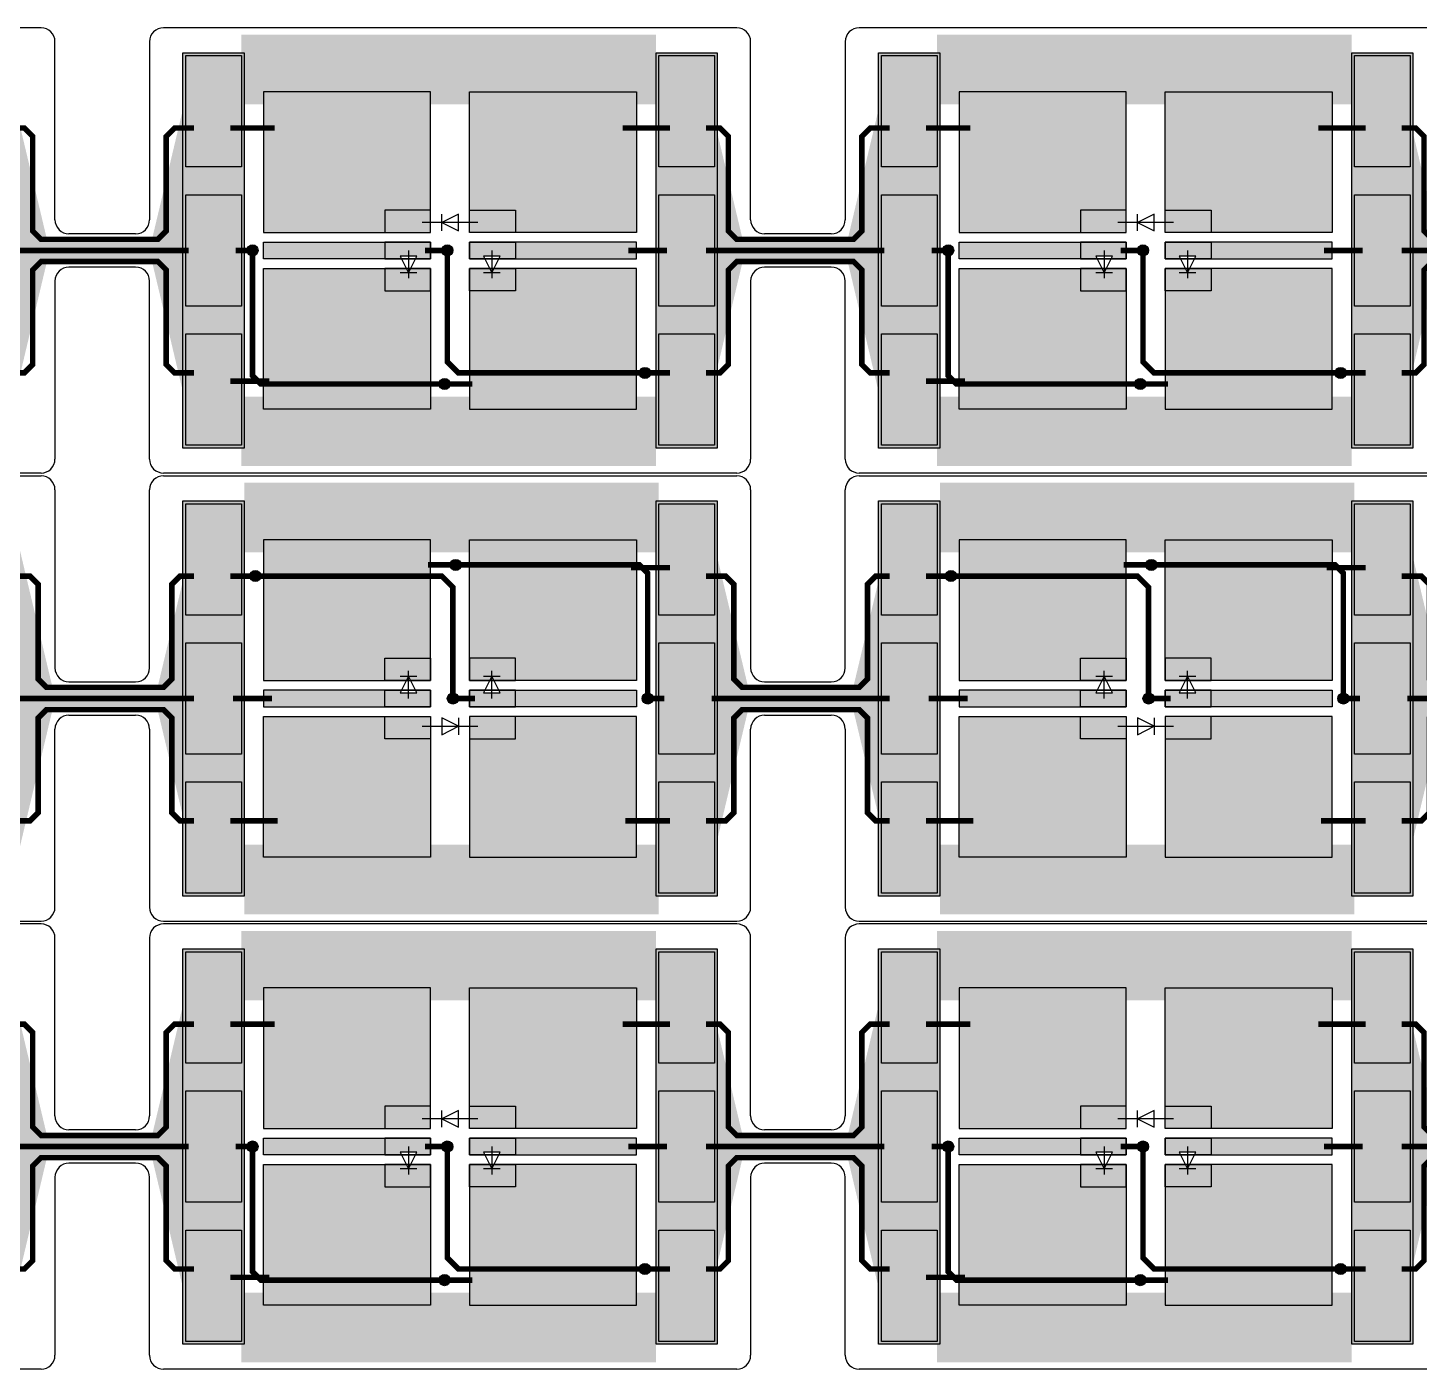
# Model space of a CAD drawing. Extents: x 1822 to 2392, y 725 to 1125.
# Drawn here: x 2237.5 to 2287.5, y 837.2 to 885.4 of the extents above; entities that cross this region are included whole.
import ezdxf

# ---------------------------------------------------------------- set-up
doc = ezdxf.new("R2010")
doc.units = 0
doc.header["$LTSCALE"] = 0.2
for name, color, linetype in [('BS', 1, 'CONTINUOUS'), ('Durchsteiger', 3, 'CONTINUOUS'), ('LED', 7, 'CONTINUOUS'), ('LS', 5, 'CONTINUOUS'), ('Rand', 6, 'CONTINUOUS')]:
    doc.layers.add(name, color=color, linetype=linetype)

msp = doc.modelspace()

# ---------------------------------------------------------------- hatches: boundary and pattern name
at = {"layer": 'BS'}
h = msp.add_hatch(color=256, dxfattribs=at)
h.paths.add_polyline_path([(2243.2, 870.4), (2245.2, 870.4), (2245.2, 874.4), (2243.2, 874.4)])
h.paths.add_polyline_path([(2243.2, 875.4), (2245.2, 875.4), (2245.2, 879.4), (2243.2, 879.4)])
h.paths.add_polyline_path([(2243.2, 880.4), (2245.2, 880.4), (2245.2, 884.4), (2243.2, 884.4)])
h = msp.add_hatch(color=256, dxfattribs=at)
h.paths.add_polyline_path([(2260.2, 870.4), (2262.2, 870.4), (2262.2, 874.4), (2260.2, 874.4)])
h.paths.add_polyline_path([(2260.2, 875.4), (2262.2, 875.4), (2262.2, 879.4), (2260.2, 879.4)])
h.paths.add_polyline_path([(2260.2, 880.4), (2262.2, 880.4), (2262.2, 884.4), (2260.2, 884.4)])
h = msp.add_hatch(color=256, dxfattribs=at)
h.paths.add_polyline_path([(2268.2, 870.4), (2270.2, 870.4), (2270.2, 874.4), (2268.2, 874.4)])
h.paths.add_polyline_path([(2268.2, 875.4), (2270.2, 875.4), (2270.2, 879.4), (2268.2, 879.4)])
h.paths.add_polyline_path([(2268.2, 880.4), (2270.2, 880.4), (2270.2, 884.4), (2268.2, 884.4)])
h = msp.add_hatch(color=256, dxfattribs=at)
h.paths.add_polyline_path([(2285.2, 870.4), (2287.2, 870.4), (2287.2, 874.4), (2285.2, 874.4)])
h.paths.add_polyline_path([(2285.2, 875.4), (2287.2, 875.4), (2287.2, 879.4), (2285.2, 879.4)])
h.paths.add_polyline_path([(2285.2, 880.4), (2287.2, 880.4), (2287.2, 884.4), (2285.2, 884.4)])
h = msp.add_hatch(color=256, dxfattribs=at)
h.paths.add_polyline_path([(2259.4, 871.7), (2259.4, 876.75), (2255.05, 876.75), (2255.05, 875.95), (2253.4, 875.95), (2253.4, 871.7)])
h.paths.add_polyline_path([(2259.4, 877.1), (2259.4, 877.7), (2255.05, 877.7), (2255.05, 877.1)])
h.paths.add_polyline_path([(2259.4, 878.05), (2259.4, 883.1), (2253.4, 883.1), (2253.4, 878.85), (2255.05, 878.85), (2255.05, 878.05)])
h.paths.add_polyline_path([(2250.35, 878.05), (2250.35, 878.85), (2252, 878.85), (2252, 883.1), (2246, 883.1), (2246, 878.05)])
h.paths.add_polyline_path([(2250.35, 877.1), (2250.35, 877.7), (2246, 877.7), (2246, 877.1)])
h.paths.add_polyline_path([(2252, 871.7), (2252, 875.95), (2250.35, 875.95), (2250.35, 876.75), (2246, 876.75), (2246, 871.7)])
h.paths.add_polyline_path([(2252, 875.95), (2252, 876.75), (2251.275, 876.75), (2251.2, 876.6), (2251.125, 876.75), (2250.35, 876.75), (2250.35, 875.95)], flags=17)
h.paths.add_polyline_path([(2252, 877.1), (2252, 877.7), (2250.35, 877.7), (2250.35, 877.1), (2250.95, 877.1), (2250.9, 877.2), (2251.5, 877.2), (2251.45, 877.1)])
h.paths.add_polyline_path([(2252, 878.05), (2252, 878.85), (2250.35, 878.85), (2250.35, 878.05)], flags=17)
h.paths.add_polyline_path([(2255.05, 878.05), (2255.05, 878.85), (2253.4, 878.85), (2253.4, 878.05)], flags=16)
h.paths.add_polyline_path([(2255.05, 877.1), (2255.05, 877.7), (2253.4, 877.7), (2253.4, 877.1), (2253.95, 877.1), (2253.9, 877.2), (2254.5, 877.2), (2254.45, 877.1)])
h.paths.add_polyline_path([(2255.05, 875.95), (2255.05, 876.75), (2254.275, 876.75), (2254.2, 876.6), (2254.125, 876.75), (2253.4, 876.75), (2253.4, 875.95)], flags=17)
h = msp.add_hatch(color=256, dxfattribs=at)
h.paths.add_polyline_path([(2284.4, 871.7), (2284.4, 876.75), (2280.05, 876.75), (2280.05, 875.95), (2278.4, 875.95), (2278.4, 871.7)])
h.paths.add_polyline_path([(2284.4, 877.1), (2284.4, 877.7), (2280.05, 877.7), (2280.05, 877.1)])
h.paths.add_polyline_path([(2284.4, 878.05), (2284.4, 883.1), (2278.4, 883.1), (2278.4, 878.85), (2280.05, 878.85), (2280.05, 878.05)])
h.paths.add_polyline_path([(2275.35, 878.05), (2275.35, 878.85), (2277, 878.85), (2277, 883.1), (2271, 883.1), (2271, 878.05)])
h.paths.add_polyline_path([(2275.35, 877.1), (2275.35, 877.7), (2271, 877.7), (2271, 877.1)])
h.paths.add_polyline_path([(2277, 871.7), (2277, 875.95), (2275.35, 875.95), (2275.35, 876.75), (2271, 876.75), (2271, 871.7)])
h.paths.add_polyline_path([(2277, 875.95), (2277, 876.75), (2276.275, 876.75), (2276.2, 876.6), (2276.125, 876.75), (2275.35, 876.75), (2275.35, 875.95)], flags=17)
h.paths.add_polyline_path([(2277, 877.1), (2277, 877.7), (2275.35, 877.7), (2275.35, 877.1), (2275.95, 877.1), (2275.9, 877.2), (2276.5, 877.2), (2276.45, 877.1)])
h.paths.add_polyline_path([(2277, 878.05), (2277, 878.85), (2275.35, 878.85), (2275.35, 878.05)], flags=17)
h.paths.add_polyline_path([(2280.05, 878.05), (2280.05, 878.85), (2278.4, 878.85), (2278.4, 878.05)], flags=16)
h.paths.add_polyline_path([(2280.05, 877.1), (2280.05, 877.7), (2278.4, 877.7), (2278.4, 877.1), (2278.95, 877.1), (2278.9, 877.2), (2279.5, 877.2), (2279.45, 877.1)])
h.paths.add_polyline_path([(2280.05, 875.95), (2280.05, 876.75), (2279.275, 876.75), (2279.2, 876.6), (2279.125, 876.75), (2278.4, 876.75), (2278.4, 875.95)], flags=17)
h = msp.add_hatch(color=256, dxfattribs=at)
h.paths.add_polyline_path([(2245.2, 868.3), (2243.2, 868.3), (2243.2, 864.3), (2245.2, 864.3)])
h.paths.add_polyline_path([(2245.2, 863.3), (2243.2, 863.3), (2243.2, 859.3), (2245.2, 859.3)])
h.paths.add_polyline_path([(2245.2, 858.3), (2243.2, 858.3), (2243.2, 854.3), (2245.2, 854.3)])
h = msp.add_hatch(color=256, dxfattribs=at)
h.paths.add_polyline_path([(2262.2, 868.3), (2260.2, 868.3), (2260.2, 864.3), (2262.2, 864.3)])
h.paths.add_polyline_path([(2262.2, 863.3), (2260.2, 863.3), (2260.2, 859.3), (2262.2, 859.3)])
h.paths.add_polyline_path([(2262.2, 858.3), (2260.2, 858.3), (2260.2, 854.3), (2262.2, 854.3)])
h = msp.add_hatch(color=256, dxfattribs=at)
h.paths.add_polyline_path([(2270.2, 868.3), (2268.2, 868.3), (2268.2, 864.3), (2270.2, 864.3)])
h.paths.add_polyline_path([(2270.2, 863.3), (2268.2, 863.3), (2268.2, 859.3), (2270.2, 859.3)])
h.paths.add_polyline_path([(2270.2, 858.3), (2268.2, 858.3), (2268.2, 854.3), (2270.2, 854.3)])
h = msp.add_hatch(color=256, dxfattribs=at)
h.paths.add_polyline_path([(2287.2, 868.3), (2285.2, 868.3), (2285.2, 864.3), (2287.2, 864.3)])
h.paths.add_polyline_path([(2287.2, 863.3), (2285.2, 863.3), (2285.2, 859.3), (2287.2, 859.3)])
h.paths.add_polyline_path([(2287.2, 858.3), (2285.2, 858.3), (2285.2, 854.3), (2287.2, 854.3)])
h = msp.add_hatch(color=256, dxfattribs=at)
h.paths.add_polyline_path([(2246, 867), (2246, 861.95), (2250.35, 861.95), (2250.35, 862.75), (2252, 862.75), (2252, 867)])
h.paths.add_polyline_path([(2246, 861.6), (2246, 861), (2250.35, 861), (2250.35, 861.6)])
h.paths.add_polyline_path([(2246, 860.65), (2246, 855.6), (2252, 855.6), (2252, 859.85), (2250.35, 859.85), (2250.35, 860.65)])
h.paths.add_polyline_path([(2255.05, 860.65), (2255.05, 859.85), (2253.4, 859.85), (2253.4, 855.6), (2259.4, 855.6), (2259.4, 860.65)])
h.paths.add_polyline_path([(2255.05, 861.6), (2255.05, 861), (2259.4, 861), (2259.4, 861.6)])
h.paths.add_polyline_path([(2253.4, 867), (2253.4, 862.75), (2255.05, 862.75), (2255.05, 861.95), (2259.4, 861.95), (2259.4, 867)])
h.paths.add_polyline_path([(2253.4, 862.75), (2253.4, 861.95), (2254.125, 861.95), (2254.2, 862.1), (2254.275, 861.95), (2255.05, 861.95), (2255.05, 862.75)], flags=17)
h.paths.add_polyline_path([(2253.4, 861.6), (2253.4, 861), (2255.05, 861), (2255.05, 861.6), (2254.45, 861.6), (2254.5, 861.5), (2253.9, 861.5), (2253.95, 861.6)])
h.paths.add_polyline_path([(2253.4, 860.65), (2253.4, 859.85), (2255.05, 859.85), (2255.05, 860.65)], flags=17)
h.paths.add_polyline_path([(2250.35, 860.65), (2250.35, 859.85), (2252, 859.85), (2252, 860.65)], flags=16)
h.paths.add_polyline_path([(2250.35, 861.6), (2250.35, 861), (2252, 861), (2252, 861.6), (2251.45, 861.6), (2251.5, 861.5), (2250.9, 861.5), (2250.95, 861.6)])
h.paths.add_polyline_path([(2250.35, 862.75), (2250.35, 861.95), (2251.125, 861.95), (2251.2, 862.1), (2251.275, 861.95), (2252, 861.95), (2252, 862.75)], flags=17)
h = msp.add_hatch(color=256, dxfattribs=at)
h.paths.add_polyline_path([(2271, 867), (2271, 861.95), (2275.35, 861.95), (2275.35, 862.75), (2277, 862.75), (2277, 867)])
h.paths.add_polyline_path([(2271, 861.6), (2271, 861), (2275.35, 861), (2275.35, 861.6)])
h.paths.add_polyline_path([(2271, 860.65), (2271, 855.6), (2277, 855.6), (2277, 859.85), (2275.35, 859.85), (2275.35, 860.65)])
h.paths.add_polyline_path([(2280.05, 860.65), (2280.05, 859.85), (2278.4, 859.85), (2278.4, 855.6), (2284.4, 855.6), (2284.4, 860.65)])
h.paths.add_polyline_path([(2280.05, 861.6), (2280.05, 861), (2284.4, 861), (2284.4, 861.6)])
h.paths.add_polyline_path([(2278.4, 867), (2278.4, 862.75), (2280.05, 862.75), (2280.05, 861.95), (2284.4, 861.95), (2284.4, 867)])
h.paths.add_polyline_path([(2278.4, 862.75), (2278.4, 861.95), (2279.125, 861.95), (2279.2, 862.1), (2279.275, 861.95), (2280.05, 861.95), (2280.05, 862.75)], flags=17)
h.paths.add_polyline_path([(2278.4, 861.6), (2278.4, 861), (2280.05, 861), (2280.05, 861.6), (2279.45, 861.6), (2279.5, 861.5), (2278.9, 861.5), (2278.95, 861.6)])
h.paths.add_polyline_path([(2278.4, 860.65), (2278.4, 859.85), (2280.05, 859.85), (2280.05, 860.65)], flags=17)
h.paths.add_polyline_path([(2275.35, 860.65), (2275.35, 859.85), (2277, 859.85), (2277, 860.65)], flags=16)
h.paths.add_polyline_path([(2275.35, 861.6), (2275.35, 861), (2277, 861), (2277, 861.6), (2276.45, 861.6), (2276.5, 861.5), (2275.9, 861.5), (2275.95, 861.6)])
h.paths.add_polyline_path([(2275.35, 862.75), (2275.35, 861.95), (2276.125, 861.95), (2276.2, 862.1), (2276.275, 861.95), (2277, 861.95), (2277, 862.75)], flags=17)
h = msp.add_hatch(color=256, dxfattribs=at)
h.paths.add_polyline_path([(2243.2, 838.2), (2245.2, 838.2), (2245.2, 842.2), (2243.2, 842.2)])
h.paths.add_polyline_path([(2243.2, 843.2), (2245.2, 843.2), (2245.2, 847.2), (2243.2, 847.2)])
h.paths.add_polyline_path([(2243.2, 848.2), (2245.2, 848.2), (2245.2, 852.2), (2243.2, 852.2)])
h = msp.add_hatch(color=256, dxfattribs=at)
h.paths.add_polyline_path([(2260.2, 838.2), (2262.2, 838.2), (2262.2, 842.2), (2260.2, 842.2)])
h.paths.add_polyline_path([(2260.2, 843.2), (2262.2, 843.2), (2262.2, 847.2), (2260.2, 847.2)])
h.paths.add_polyline_path([(2260.2, 848.2), (2262.2, 848.2), (2262.2, 852.2), (2260.2, 852.2)])
h = msp.add_hatch(color=256, dxfattribs=at)
h.paths.add_polyline_path([(2268.2, 838.2), (2270.2, 838.2), (2270.2, 842.2), (2268.2, 842.2)])
h.paths.add_polyline_path([(2268.2, 843.2), (2270.2, 843.2), (2270.2, 847.2), (2268.2, 847.2)])
h.paths.add_polyline_path([(2268.2, 848.2), (2270.2, 848.2), (2270.2, 852.2), (2268.2, 852.2)])
h = msp.add_hatch(color=256, dxfattribs=at)
h.paths.add_polyline_path([(2285.2, 838.2), (2287.2, 838.2), (2287.2, 842.2), (2285.2, 842.2)])
h.paths.add_polyline_path([(2285.2, 843.2), (2287.2, 843.2), (2287.2, 847.2), (2285.2, 847.2)])
h.paths.add_polyline_path([(2285.2, 848.2), (2287.2, 848.2), (2287.2, 852.2), (2285.2, 852.2)])
h = msp.add_hatch(color=256, dxfattribs=at)
h.paths.add_polyline_path([(2259.4, 839.5), (2259.4, 844.55), (2255.05, 844.55), (2255.05, 843.75), (2253.4, 843.75), (2253.4, 839.5)])
h.paths.add_polyline_path([(2259.4, 844.9), (2259.4, 845.5), (2255.05, 845.5), (2255.05, 844.9)])
h.paths.add_polyline_path([(2259.4, 845.85), (2259.4, 850.9), (2253.4, 850.9), (2253.4, 846.65), (2255.05, 846.65), (2255.05, 845.85)])
h.paths.add_polyline_path([(2250.35, 845.85), (2250.35, 846.65), (2252, 846.65), (2252, 850.9), (2246, 850.9), (2246, 845.85)])
h.paths.add_polyline_path([(2250.35, 844.9), (2250.35, 845.5), (2246, 845.5), (2246, 844.9)])
h.paths.add_polyline_path([(2252, 839.5), (2252, 843.75), (2250.35, 843.75), (2250.35, 844.55), (2246, 844.55), (2246, 839.5)])
h.paths.add_polyline_path([(2252, 843.75), (2252, 844.55), (2251.275, 844.55), (2251.2, 844.4), (2251.125, 844.55), (2250.35, 844.55), (2250.35, 843.75)], flags=17)
h.paths.add_polyline_path([(2252, 844.9), (2252, 845.5), (2250.35, 845.5), (2250.35, 844.9), (2250.95, 844.9), (2250.9, 845), (2251.5, 845), (2251.45, 844.9)])
h.paths.add_polyline_path([(2252, 845.85), (2252, 846.65), (2250.35, 846.65), (2250.35, 845.85)], flags=17)
h.paths.add_polyline_path([(2255.05, 845.85), (2255.05, 846.65), (2253.4, 846.65), (2253.4, 845.85)], flags=16)
h.paths.add_polyline_path([(2255.05, 844.9), (2255.05, 845.5), (2253.4, 845.5), (2253.4, 844.9), (2253.95, 844.9), (2253.9, 845), (2254.5, 845), (2254.45, 844.9)])
h.paths.add_polyline_path([(2255.05, 843.75), (2255.05, 844.55), (2254.275, 844.55), (2254.2, 844.4), (2254.125, 844.55), (2253.4, 844.55), (2253.4, 843.75)], flags=17)
h = msp.add_hatch(color=256, dxfattribs=at)
h.paths.add_polyline_path([(2284.4, 839.5), (2284.4, 844.55), (2280.05, 844.55), (2280.05, 843.75), (2278.4, 843.75), (2278.4, 839.5)])
h.paths.add_polyline_path([(2284.4, 844.9), (2284.4, 845.5), (2280.05, 845.5), (2280.05, 844.9)])
h.paths.add_polyline_path([(2284.4, 845.85), (2284.4, 850.9), (2278.4, 850.9), (2278.4, 846.65), (2280.05, 846.65), (2280.05, 845.85)])
h.paths.add_polyline_path([(2275.35, 845.85), (2275.35, 846.65), (2277, 846.65), (2277, 850.9), (2271, 850.9), (2271, 845.85)])
h.paths.add_polyline_path([(2275.35, 844.9), (2275.35, 845.5), (2271, 845.5), (2271, 844.9)])
h.paths.add_polyline_path([(2277, 839.5), (2277, 843.75), (2275.35, 843.75), (2275.35, 844.55), (2271, 844.55), (2271, 839.5)])
h.paths.add_polyline_path([(2277, 843.75), (2277, 844.55), (2276.275, 844.55), (2276.2, 844.4), (2276.125, 844.55), (2275.35, 844.55), (2275.35, 843.75)], flags=17)
h.paths.add_polyline_path([(2277, 844.9), (2277, 845.5), (2275.35, 845.5), (2275.35, 844.9), (2275.95, 844.9), (2275.9, 845), (2276.5, 845), (2276.45, 844.9)])
h.paths.add_polyline_path([(2277, 845.85), (2277, 846.65), (2275.35, 846.65), (2275.35, 845.85)], flags=17)
h.paths.add_polyline_path([(2280.05, 845.85), (2280.05, 846.65), (2278.4, 846.65), (2278.4, 845.85)], flags=16)
h.paths.add_polyline_path([(2280.05, 844.9), (2280.05, 845.5), (2278.4, 845.5), (2278.4, 844.9), (2278.95, 844.9), (2278.9, 845), (2279.5, 845), (2279.45, 844.9)])
h.paths.add_polyline_path([(2280.05, 843.75), (2280.05, 844.55), (2279.275, 844.55), (2279.2, 844.4), (2279.125, 844.55), (2278.4, 844.55), (2278.4, 843.75)], flags=17)
at = {"layer": 'Durchsteiger'}
for points in [[(2245.6, 877.2, 1), (2245.6, 877.6, 1)], [(2252.6, 877.2, 1), (2252.6, 877.6, 1)], [(2270.6, 877.2, 1), (2270.6, 877.6, 1)], [(2277.6, 877.2, 1), (2277.6, 877.6, 1)], [(2259.7, 872.8, 1), (2259.7, 873.2, 1)], [(2284.7, 872.8, 1), (2284.7, 873.2, 1)], [(2252.5, 872.4, 1), (2252.5, 872.8, 1)], [(2277.5, 872.4, 1), (2277.5, 872.8, 1)], [(2252.9, 866.3, 1), (2252.9, 865.9, 1)], [(2277.9, 866.3, 1), (2277.9, 865.9, 1)], [(2245.7, 865.9, 1), (2245.7, 865.5, 1)], [(2270.7, 865.9, 1), (2270.7, 865.5, 1)], [(2252.8, 861.5, 1), (2252.8, 861.1, 1)], [(2259.8, 861.5, 1), (2259.8, 861.1, 1)], [(2277.8, 861.5, 1), (2277.8, 861.1, 1)], [(2284.8, 861.5, 1), (2284.8, 861.1, 1)], [(2245.6, 845, 1), (2245.6, 845.4, 1)], [(2252.6, 845, 1), (2252.6, 845.4, 1)], [(2270.6, 845, 1), (2270.6, 845.4, 1)], [(2277.6, 845, 1), (2277.6, 845.4, 1)], [(2252.5, 840.2, 1), (2252.5, 840.6, 1)], [(2259.7, 840.6, 1), (2259.7, 841, 1)], [(2277.5, 840.2, 1), (2277.5, 840.6, 1)], [(2284.7, 840.6, 1), (2284.7, 841, 1)]]:
    msp.add_hatch(color=256, dxfattribs=at).paths.add_polyline_path(points)
at = {"layer": 'LS'}
for points in [[(2245.3, 884.5), (2243.1, 884.5), (2243.1, 870.3), (2245.3, 870.3)], [(2262.3, 884.5), (2260.1, 884.5), (2260.1, 870.3), (2262.3, 870.3)], [(2270.3, 884.5), (2268.1, 884.5), (2268.1, 870.3), (2270.3, 870.3)], [(2287.3, 884.5), (2285.1, 884.5), (2285.1, 870.3), (2287.3, 870.3)], [(2245.3, 868.4), (2243.1, 868.4), (2243.1, 854.2), (2245.3, 854.2)], [(2262.3, 868.4), (2260.1, 868.4), (2260.1, 854.2), (2262.3, 854.2)], [(2270.3, 868.4), (2268.1, 868.4), (2268.1, 854.2), (2270.3, 854.2)], [(2287.3, 868.4), (2285.1, 868.4), (2285.1, 854.2), (2287.3, 854.2)], [(2245.3, 852.3), (2243.1, 852.3), (2243.1, 838.1), (2245.3, 838.1)], [(2262.3, 852.3), (2260.1, 852.3), (2260.1, 838.1), (2262.3, 838.1)], [(2270.3, 852.3), (2268.1, 852.3), (2268.1, 838.1), (2270.3, 838.1)], [(2287.3, 852.3), (2285.1, 852.3), (2285.1, 838.1), (2287.3, 838.1)]]:
    msp.add_hatch(color=256, dxfattribs=at).paths.add_polyline_path(points)

# ---------------------------------------------------------------- linework, layer by layer
at = {"layer": 'BS'}
for p, q in [((2252.8, 877.4), (2252.6, 877.4)), ((2252.7, 877.5), (2252.7, 877.3)), ((2277.8, 877.4), (2277.6, 877.4)), ((2277.7, 877.5), (2277.7, 877.3)), ((2252.6, 861.3), (2252.8, 861.3)), ((2252.7, 861.2), (2252.7, 861.4)), ((2277.6, 861.3), (2277.8, 861.3)), ((2277.7, 861.2), (2277.7, 861.4)), ((2252.8, 845.2), (2252.6, 845.2)), ((2252.7, 845.3), (2252.7, 845.1)), ((2277.8, 845.2), (2277.6, 845.2)), ((2277.7, 845.3), (2277.7, 845.1))]:
    msp.add_line(p, q, dxfattribs=at)
for points in [[(2245.2, 884.4), (2245.2, 880.4), (2243.2, 880.4), (2243.2, 884.4)], [(2262.2, 884.4), (2262.2, 880.4), (2260.2, 880.4), (2260.2, 884.4)], [(2270.2, 884.4), (2270.2, 880.4), (2268.2, 880.4), (2268.2, 884.4)], [(2287.2, 884.4), (2287.2, 880.4), (2285.2, 880.4), (2285.2, 884.4)], [(2252, 878.05), (2252, 883.1), (2246, 883.1), (2246, 878.05)], [(2253.4, 878.05), (2253.4, 883.1), (2259.4, 883.1), (2259.4, 878.05)], [(2277, 878.05), (2277, 883.1), (2271, 883.1), (2271, 878.05)], [(2278.4, 878.05), (2278.4, 883.1), (2284.4, 883.1), (2284.4, 878.05)], [(2245.2, 879.4), (2245.2, 875.4), (2243.2, 875.4), (2243.2, 879.4)], [(2262.2, 879.4), (2262.2, 875.4), (2260.2, 875.4), (2260.2, 879.4)], [(2270.2, 879.4), (2270.2, 875.4), (2268.2, 875.4), (2268.2, 879.4)], [(2287.2, 879.4), (2287.2, 875.4), (2285.2, 875.4), (2285.2, 879.4)], [(2250.35, 878.85), (2250.35, 878.05), (2252, 878.05), (2252, 878.85)], [(2255.05, 878.85), (2255.05, 878.05), (2253.4, 878.05), (2253.4, 878.85)], [(2275.35, 878.85), (2275.35, 878.05), (2277, 878.05), (2277, 878.85)], [(2280.05, 878.85), (2280.05, 878.05), (2278.4, 878.05), (2278.4, 878.85)], [(2252, 877.7), (2252, 877.1), (2246, 877.1), (2246, 877.7)], [(2250.35, 877.7), (2250.35, 877.1), (2252, 877.1), (2252, 877.7)], [(2255.05, 877.7), (2255.05, 877.1), (2253.4, 877.1), (2253.4, 877.7)], [(2253.4, 877.7), (2253.4, 877.1), (2259.4, 877.1), (2259.4, 877.7)], [(2277, 877.7), (2277, 877.1), (2271, 877.1), (2271, 877.7)], [(2275.35, 877.7), (2275.35, 877.1), (2277, 877.1), (2277, 877.7)], [(2280.05, 877.7), (2280.05, 877.1), (2278.4, 877.1), (2278.4, 877.7)], [(2278.4, 877.7), (2278.4, 877.1), (2284.4, 877.1), (2284.4, 877.7)], [(2252, 876.75), (2252, 871.7), (2246, 871.7), (2246, 876.75)], [(2250.35, 876.75), (2250.35, 875.95), (2252, 875.95), (2252, 876.75)], [(2255.05, 876.75), (2255.05, 875.95), (2253.4, 875.95), (2253.4, 876.75)], [(2253.4, 876.75), (2253.4, 871.7), (2259.4, 871.7), (2259.4, 876.75)], [(2277, 876.75), (2277, 871.7), (2271, 871.7), (2271, 876.75)], [(2275.35, 876.75), (2275.35, 875.95), (2277, 875.95), (2277, 876.75)], [(2280.05, 876.75), (2280.05, 875.95), (2278.4, 875.95), (2278.4, 876.75)], [(2278.4, 876.75), (2278.4, 871.7), (2284.4, 871.7), (2284.4, 876.75)], [(2245.2, 874.4), (2245.2, 870.4), (2243.2, 870.4), (2243.2, 874.4)], [(2262.2, 874.4), (2262.2, 870.4), (2260.2, 870.4), (2260.2, 874.4)], [(2270.2, 874.4), (2270.2, 870.4), (2268.2, 870.4), (2268.2, 874.4)], [(2287.2, 874.4), (2287.2, 870.4), (2285.2, 870.4), (2285.2, 874.4)], [(2243.2, 864.3), (2243.2, 868.3), (2245.2, 868.3), (2245.2, 864.3)], [(2260.2, 864.3), (2260.2, 868.3), (2262.2, 868.3), (2262.2, 864.3)], [(2268.2, 864.3), (2268.2, 868.3), (2270.2, 868.3), (2270.2, 864.3)], [(2285.2, 864.3), (2285.2, 868.3), (2287.2, 868.3), (2287.2, 864.3)], [(2252, 861.95), (2252, 867), (2246, 867), (2246, 861.95)], [(2253.4, 861.95), (2253.4, 867), (2259.4, 867), (2259.4, 861.95)], [(2277, 861.95), (2277, 867), (2271, 867), (2271, 861.95)], [(2278.4, 861.95), (2278.4, 867), (2284.4, 867), (2284.4, 861.95)], [(2243.2, 859.3), (2243.2, 863.3), (2245.2, 863.3), (2245.2, 859.3)], [(2260.2, 859.3), (2260.2, 863.3), (2262.2, 863.3), (2262.2, 859.3)], [(2268.2, 859.3), (2268.2, 863.3), (2270.2, 863.3), (2270.2, 859.3)], [(2285.2, 859.3), (2285.2, 863.3), (2287.2, 863.3), (2287.2, 859.3)], [(2250.35, 861.95), (2250.35, 862.75), (2252, 862.75), (2252, 861.95)], [(2255.05, 861.95), (2255.05, 862.75), (2253.4, 862.75), (2253.4, 861.95)], [(2275.35, 861.95), (2275.35, 862.75), (2277, 862.75), (2277, 861.95)], [(2280.05, 861.95), (2280.05, 862.75), (2278.4, 862.75), (2278.4, 861.95)], [(2252, 861), (2252, 861.6), (2246, 861.6), (2246, 861)], [(2250.35, 861), (2250.35, 861.6), (2252, 861.6), (2252, 861)], [(2255.05, 861), (2255.05, 861.6), (2253.4, 861.6), (2253.4, 861)], [(2253.4, 861), (2253.4, 861.6), (2259.4, 861.6), (2259.4, 861)], [(2277, 861), (2277, 861.6), (2271, 861.6), (2271, 861)], [(2275.35, 861), (2275.35, 861.6), (2277, 861.6), (2277, 861)], [(2280.05, 861), (2280.05, 861.6), (2278.4, 861.6), (2278.4, 861)], [(2278.4, 861), (2278.4, 861.6), (2284.4, 861.6), (2284.4, 861)], [(2252, 860.65), (2252, 855.6), (2246, 855.6), (2246, 860.65)], [(2250.35, 859.85), (2250.35, 860.65), (2252, 860.65), (2252, 859.85)], [(2255.05, 859.85), (2255.05, 860.65), (2253.4, 860.65), (2253.4, 859.85)], [(2253.4, 860.65), (2253.4, 855.6), (2259.4, 855.6), (2259.4, 860.65)], [(2277, 860.65), (2277, 855.6), (2271, 855.6), (2271, 860.65)], [(2275.35, 859.85), (2275.35, 860.65), (2277, 860.65), (2277, 859.85)], [(2280.05, 859.85), (2280.05, 860.65), (2278.4, 860.65), (2278.4, 859.85)], [(2278.4, 860.65), (2278.4, 855.6), (2284.4, 855.6), (2284.4, 860.65)], [(2243.2, 854.3), (2243.2, 858.3), (2245.2, 858.3), (2245.2, 854.3)], [(2260.2, 854.3), (2260.2, 858.3), (2262.2, 858.3), (2262.2, 854.3)], [(2268.2, 854.3), (2268.2, 858.3), (2270.2, 858.3), (2270.2, 854.3)], [(2285.2, 854.3), (2285.2, 858.3), (2287.2, 858.3), (2287.2, 854.3)], [(2245.2, 852.2), (2245.2, 848.2), (2243.2, 848.2), (2243.2, 852.2)], [(2262.2, 852.2), (2262.2, 848.2), (2260.2, 848.2), (2260.2, 852.2)], [(2270.2, 852.2), (2270.2, 848.2), (2268.2, 848.2), (2268.2, 852.2)], [(2287.2, 852.2), (2287.2, 848.2), (2285.2, 848.2), (2285.2, 852.2)], [(2252, 845.85), (2252, 850.9), (2246, 850.9), (2246, 845.85)], [(2253.4, 845.85), (2253.4, 850.9), (2259.4, 850.9), (2259.4, 845.85)], [(2277, 845.85), (2277, 850.9), (2271, 850.9), (2271, 845.85)], [(2278.4, 845.85), (2278.4, 850.9), (2284.4, 850.9), (2284.4, 845.85)], [(2245.2, 847.2), (2245.2, 843.2), (2243.2, 843.2), (2243.2, 847.2)], [(2262.2, 847.2), (2262.2, 843.2), (2260.2, 843.2), (2260.2, 847.2)], [(2270.2, 847.2), (2270.2, 843.2), (2268.2, 843.2), (2268.2, 847.2)], [(2287.2, 847.2), (2287.2, 843.2), (2285.2, 843.2), (2285.2, 847.2)], [(2250.35, 846.65), (2250.35, 845.85), (2252, 845.85), (2252, 846.65)], [(2255.05, 846.65), (2255.05, 845.85), (2253.4, 845.85), (2253.4, 846.65)], [(2275.35, 846.65), (2275.35, 845.85), (2277, 845.85), (2277, 846.65)], [(2280.05, 846.65), (2280.05, 845.85), (2278.4, 845.85), (2278.4, 846.65)], [(2252, 845.5), (2252, 844.9), (2246, 844.9), (2246, 845.5)], [(2250.35, 845.5), (2250.35, 844.9), (2252, 844.9), (2252, 845.5)], [(2255.05, 845.5), (2255.05, 844.9), (2253.4, 844.9), (2253.4, 845.5)], [(2253.4, 845.5), (2253.4, 844.9), (2259.4, 844.9), (2259.4, 845.5)], [(2277, 845.5), (2277, 844.9), (2271, 844.9), (2271, 845.5)], [(2275.35, 845.5), (2275.35, 844.9), (2277, 844.9), (2277, 845.5)], [(2280.05, 845.5), (2280.05, 844.9), (2278.4, 844.9), (2278.4, 845.5)], [(2278.4, 845.5), (2278.4, 844.9), (2284.4, 844.9), (2284.4, 845.5)], [(2252, 844.55), (2252, 839.5), (2246, 839.5), (2246, 844.55)], [(2250.35, 844.55), (2250.35, 843.75), (2252, 843.75), (2252, 844.55)], [(2255.05, 844.55), (2255.05, 843.75), (2253.4, 843.75), (2253.4, 844.55)], [(2253.4, 844.55), (2253.4, 839.5), (2259.4, 839.5), (2259.4, 844.55)], [(2277, 844.55), (2277, 839.5), (2271, 839.5), (2271, 844.55)], [(2275.35, 844.55), (2275.35, 843.75), (2277, 843.75), (2277, 844.55)], [(2280.05, 844.55), (2280.05, 843.75), (2278.4, 843.75), (2278.4, 844.55)], [(2278.4, 844.55), (2278.4, 839.5), (2284.4, 839.5), (2284.4, 844.55)], [(2245.2, 842.2), (2245.2, 838.2), (2243.2, 838.2), (2243.2, 842.2)], [(2262.2, 842.2), (2262.2, 838.2), (2260.2, 838.2), (2260.2, 842.2)], [(2270.2, 842.2), (2270.2, 838.2), (2268.2, 838.2), (2268.2, 842.2)], [(2287.2, 842.2), (2287.2, 838.2), (2285.2, 838.2), (2285.2, 842.2)]]:
    msp.add_lwpolyline(points, close=True, dxfattribs=at)
at = {"layer": 'BS', "const_width": 0.2}
for points in [[(2240.3, 877.8), (2238, 877.8), (2237.7, 878.1), (2237.7, 881.5), (2237.4, 881.8), (2236.9, 881.8)], [(2243.5, 881.8), (2242.8, 881.8), (2242.5, 881.5), (2242.5, 878.1), (2242.2, 877.8), (2240.3, 877.8)], [(2246.4, 881.8), (2244.8, 881.8)], [(2260.6, 881.8), (2258.9, 881.8)], [(2265.3, 877.8), (2263, 877.8), (2262.7, 878.1), (2262.7, 881.5), (2262.4, 881.8), (2261.9, 881.8)], [(2268.5, 881.8), (2267.8, 881.8), (2267.5, 881.5), (2267.5, 878.1), (2267.2, 877.8), (2265.3, 877.8)], [(2271.4, 881.8), (2269.8, 881.8)], [(2285.6, 881.8), (2283.9, 881.8)], [(2290.3, 877.8), (2288, 877.8), (2287.7, 878.1), (2287.7, 881.5), (2287.4, 881.8), (2286.9, 881.8)], [(2240.3, 877.4), (2236.9, 877.4)], [(2240.3, 877), (2238, 877), (2237.7, 876.7), (2237.7, 873.3), (2237.4, 873), (2236.9, 873)], [(2243.3, 877.4), (2240.3, 877.4)], [(2243.5, 873), (2242.8, 873), (2242.5, 873.3), (2242.5, 876.7), (2242.2, 877), (2240.3, 877)], [(2245.5, 877.4), (2245, 877.4)], [(2252.5, 877.4), (2251.8, 877.4)], [(2260.5, 877.4), (2259.1, 877.4)], [(2265.3, 877.4), (2261.9, 877.4)], [(2265.3, 877), (2263, 877), (2262.7, 876.7), (2262.7, 873.3), (2262.4, 873), (2261.9, 873)], [(2268.3, 877.4), (2265.3, 877.4)], [(2268.5, 873), (2267.8, 873), (2267.5, 873.3), (2267.5, 876.7), (2267.2, 877), (2265.3, 877)], [(2270.5, 877.4), (2270, 877.4)], [(2277.5, 877.4), (2276.8, 877.4)], [(2285.5, 877.4), (2284.1, 877.4)], [(2290.3, 877.4), (2286.9, 877.4)], [(2290.3, 877), (2288, 877), (2287.7, 876.7), (2287.7, 873.3), (2287.4, 873), (2286.9, 873)], [(2259.8, 873), (2260.6, 873)], [(2284.8, 873), (2285.6, 873)], [(2246.2, 872.7), (2244.8, 872.7)], [(2253.5, 872.6), (2252.6, 872.6)], [(2271.2, 872.7), (2269.8, 872.7)], [(2278.5, 872.6), (2277.6, 872.6)], [(2251.9, 866.1), (2252.8, 866.1)], [(2259.2, 866), (2260.6, 866)], [(2276.9, 866.1), (2277.8, 866.1)], [(2284.2, 866), (2285.6, 866)], [(2236.9, 865.7), (2237.6, 865.7), (2237.9, 865.4), (2237.9, 862), (2238.2, 861.7), (2240.1, 861.7)], [(2240.1, 861.7), (2242.4, 861.7), (2242.7, 862), (2242.7, 865.4), (2243, 865.7), (2243.5, 865.7)], [(2245.6, 865.7), (2244.8, 865.7)], [(2261.9, 865.7), (2262.6, 865.7), (2262.9, 865.4), (2262.9, 862), (2263.2, 861.7), (2265.1, 861.7)], [(2265.1, 861.7), (2267.4, 861.7), (2267.7, 862), (2267.7, 865.4), (2268, 865.7), (2268.5, 865.7)], [(2270.6, 865.7), (2269.8, 865.7)], [(2286.9, 865.7), (2287.6, 865.7), (2287.9, 865.4), (2287.9, 862), (2288.2, 861.7), (2290.1, 861.7)], [(2236.9, 856.9), (2237.6, 856.9), (2237.9, 857.2), (2237.9, 860.6), (2238.2, 860.9), (2240.1, 860.9)], [(2237.1, 861.3), (2240.1, 861.3)], [(2240.1, 861.3), (2243.5, 861.3)], [(2240.1, 860.9), (2242.4, 860.9), (2242.7, 860.6), (2242.7, 857.2), (2243, 856.9), (2243.5, 856.9)], [(2244.9, 861.3), (2246.3, 861.3)], [(2252.9, 861.3), (2253.6, 861.3)], [(2259.9, 861.3), (2260.4, 861.3)], [(2261.9, 856.9), (2262.6, 856.9), (2262.9, 857.2), (2262.9, 860.6), (2263.2, 860.9), (2265.1, 860.9)], [(2262.1, 861.3), (2265.1, 861.3)], [(2265.1, 861.3), (2268.5, 861.3)], [(2265.1, 860.9), (2267.4, 860.9), (2267.7, 860.6), (2267.7, 857.2), (2268, 856.9), (2268.5, 856.9)], [(2269.9, 861.3), (2271.3, 861.3)], [(2277.9, 861.3), (2278.6, 861.3)], [(2284.9, 861.3), (2285.4, 861.3)], [(2286.9, 856.9), (2287.6, 856.9), (2287.9, 857.2), (2287.9, 860.6), (2288.2, 860.9), (2290.1, 860.9)], [(2287.1, 861.3), (2290.1, 861.3)], [(2244.8, 856.9), (2246.5, 856.9)], [(2259, 856.9), (2260.6, 856.9)], [(2269.8, 856.9), (2271.5, 856.9)], [(2284, 856.9), (2285.6, 856.9)], [(2240.3, 845.6), (2238, 845.6), (2237.7, 845.9), (2237.7, 849.3), (2237.4, 849.6), (2236.9, 849.6)], [(2243.5, 849.6), (2242.8, 849.6), (2242.5, 849.3), (2242.5, 845.9), (2242.2, 845.6), (2240.3, 845.6)], [(2246.4, 849.6), (2244.8, 849.6)], [(2260.6, 849.6), (2258.9, 849.6)], [(2265.3, 845.6), (2263, 845.6), (2262.7, 845.9), (2262.7, 849.3), (2262.4, 849.6), (2261.9, 849.6)], [(2268.5, 849.6), (2267.8, 849.6), (2267.5, 849.3), (2267.5, 845.9), (2267.2, 845.6), (2265.3, 845.6)], [(2271.4, 849.6), (2269.8, 849.6)], [(2285.6, 849.6), (2283.9, 849.6)], [(2290.3, 845.6), (2288, 845.6), (2287.7, 845.9), (2287.7, 849.3), (2287.4, 849.6), (2286.9, 849.6)], [(2240.3, 845.2), (2236.9, 845.2)], [(2243.3, 845.2), (2240.3, 845.2)], [(2245.5, 845.2), (2245, 845.2)], [(2252.5, 845.2), (2251.8, 845.2)], [(2260.5, 845.2), (2259.1, 845.2)], [(2265.3, 845.2), (2261.9, 845.2)], [(2268.3, 845.2), (2265.3, 845.2)], [(2270.5, 845.2), (2270, 845.2)], [(2277.5, 845.2), (2276.8, 845.2)], [(2285.5, 845.2), (2284.1, 845.2)], [(2290.3, 845.2), (2286.9, 845.2)], [(2240.3, 844.8), (2238, 844.8), (2237.7, 844.5), (2237.7, 841.1), (2237.4, 840.8), (2236.9, 840.8)], [(2243.5, 840.8), (2242.8, 840.8), (2242.5, 841.1), (2242.5, 844.5), (2242.2, 844.8), (2240.3, 844.8)], [(2265.3, 844.8), (2263, 844.8), (2262.7, 844.5), (2262.7, 841.1), (2262.4, 840.8), (2261.9, 840.8)], [(2268.5, 840.8), (2267.8, 840.8), (2267.5, 841.1), (2267.5, 844.5), (2267.2, 844.8), (2265.3, 844.8)], [(2290.3, 844.8), (2288, 844.8), (2287.7, 844.5), (2287.7, 841.1), (2287.4, 840.8), (2286.9, 840.8)], [(2246.2, 840.5), (2244.8, 840.5)], [(2259.8, 840.8), (2260.6, 840.8)], [(2271.2, 840.5), (2269.8, 840.5)], [(2284.8, 840.8), (2285.6, 840.8)], [(2253.5, 840.4), (2252.6, 840.4)], [(2278.5, 840.4), (2277.6, 840.4)]]:
    msp.add_lwpolyline(points, dxfattribs=at)
at = {"layer": 'Durchsteiger'}
for centre in [(2245.6, 877.4), (2252.6, 877.4), (2270.6, 877.4), (2277.6, 877.4), (2259.7, 873), (2284.7, 873), (2252.5, 872.6), (2277.5, 872.6), (2252.9, 866.1), (2277.9, 866.1), (2245.7, 865.7), (2270.7, 865.7), (2252.8, 861.3), (2259.8, 861.3), (2277.8, 861.3), (2284.8, 861.3), (2245.6, 845.2), (2252.6, 845.2), (2270.6, 845.2), (2277.6, 845.2), (2252.5, 840.4), (2259.7, 840.8), (2277.5, 840.4), (2284.7, 840.8)]:
    msp.add_circle(centre, 0.2, dxfattribs=at)
at = {"layer": 'LED'}
for p, q in [((2253, 878.7), (2252.4, 878.4)), ((2252.4, 878.1), (2252.4, 878.7)), ((2253, 878.1), (2253, 878.7)), ((2278, 878.7), (2277.4, 878.4)), ((2277.4, 878.1), (2277.4, 878.7)), ((2278, 878.1), (2278, 878.7)), ((2253.7, 878.4), (2251.7, 878.4)), ((2252.4, 878.4), (2253, 878.1)), ((2278.7, 878.4), (2276.7, 878.4)), ((2277.4, 878.4), (2278, 878.1)), ((2251.5, 877.2), (2250.9, 877.2)), ((2250.9, 877.2), (2251.2, 876.6)), ((2251.2, 877.4), (2251.2, 876.4)), ((2251.2, 876.6), (2251.5, 877.2)), ((2254.5, 877.2), (2253.9, 877.2)), ((2253.9, 877.2), (2254.2, 876.6)), ((2254.2, 877.4), (2254.2, 876.4)), ((2254.2, 876.6), (2254.5, 877.2)), ((2276.5, 877.2), (2275.9, 877.2)), ((2275.9, 877.2), (2276.2, 876.6)), ((2276.2, 877.4), (2276.2, 876.4)), ((2276.2, 876.6), (2276.5, 877.2)), ((2279.5, 877.2), (2278.9, 877.2)), ((2278.9, 877.2), (2279.2, 876.6)), ((2279.2, 877.4), (2279.2, 876.4)), ((2279.2, 876.6), (2279.5, 877.2)), ((2251.5, 876.6), (2250.9, 876.6)), ((2254.5, 876.6), (2253.9, 876.6)), ((2276.5, 876.6), (2275.9, 876.6)), ((2279.5, 876.6), (2278.9, 876.6)), ((2251.2, 862.1), (2250.9, 861.5)), ((2250.9, 862.1), (2251.5, 862.1)), ((2251.2, 861.3), (2251.2, 862.3)), ((2251.5, 861.5), (2251.2, 862.1)), ((2254.2, 862.1), (2253.9, 861.5)), ((2253.9, 862.1), (2254.5, 862.1)), ((2254.2, 861.3), (2254.2, 862.3)), ((2254.5, 861.5), (2254.2, 862.1)), ((2276.2, 862.1), (2275.9, 861.5)), ((2275.9, 862.1), (2276.5, 862.1)), ((2276.2, 861.3), (2276.2, 862.3)), ((2276.5, 861.5), (2276.2, 862.1)), ((2279.2, 862.1), (2278.9, 861.5)), ((2278.9, 862.1), (2279.5, 862.1)), ((2279.2, 861.3), (2279.2, 862.3)), ((2279.5, 861.5), (2279.2, 862.1)), ((2250.9, 861.5), (2251.5, 861.5)), ((2253.9, 861.5), (2254.5, 861.5)), ((2275.9, 861.5), (2276.5, 861.5)), ((2278.9, 861.5), (2279.5, 861.5)), ((2252.4, 860.6), (2252.4, 860)), ((2253, 860.3), (2252.4, 860.6)), ((2253, 860.6), (2253, 860)), ((2277.4, 860.6), (2277.4, 860)), ((2278, 860.3), (2277.4, 860.6)), ((2278, 860.6), (2278, 860)), ((2251.7, 860.3), (2253.7, 860.3)), ((2252.4, 860), (2253, 860.3)), ((2276.7, 860.3), (2278.7, 860.3)), ((2277.4, 860), (2278, 860.3)), ((2253.7, 846.2), (2251.7, 846.2)), ((2253, 846.5), (2252.4, 846.2)), ((2252.4, 845.9), (2252.4, 846.5)), ((2252.4, 846.2), (2253, 845.9)), ((2253, 845.9), (2253, 846.5)), ((2278.7, 846.2), (2276.7, 846.2)), ((2278, 846.5), (2277.4, 846.2)), ((2277.4, 845.9), (2277.4, 846.5)), ((2277.4, 846.2), (2278, 845.9)), ((2278, 845.9), (2278, 846.5)), ((2251.2, 845.2), (2251.2, 844.2)), ((2254.2, 845.2), (2254.2, 844.2)), ((2276.2, 845.2), (2276.2, 844.2)), ((2279.2, 845.2), (2279.2, 844.2)), ((2251.5, 845), (2250.9, 845)), ((2250.9, 845), (2251.2, 844.4)), ((2251.2, 844.4), (2251.5, 845)), ((2254.5, 845), (2253.9, 845)), ((2253.9, 845), (2254.2, 844.4)), ((2254.2, 844.4), (2254.5, 845)), ((2276.5, 845), (2275.9, 845)), ((2275.9, 845), (2276.2, 844.4)), ((2276.2, 844.4), (2276.5, 845)), ((2279.5, 845), (2278.9, 845)), ((2278.9, 845), (2279.2, 844.4)), ((2279.2, 844.4), (2279.5, 845)), ((2251.5, 844.4), (2250.9, 844.4)), ((2254.5, 844.4), (2253.9, 844.4)), ((2276.5, 844.4), (2275.9, 844.4)), ((2279.5, 844.4), (2278.9, 844.4))]:
    msp.add_line(p, q, dxfattribs=at)
at = {"layer": 'LS'}
for points, const_width in [([(2260.1, 883.9), (2245.2, 883.9)], 2.5), ([(2285.1, 883.9), (2270.2, 883.9)], 2.5), ([(2240.3, 877.4), (2238.2, 877.4)], 0.9), ([(2242, 877.4), (2240.3, 877.4)], 0.9), ([(2265.3, 877.4), (2263.2, 877.4)], 0.9), ([(2267, 877.4), (2265.3, 877.4)], 0.9), ([(2252.4, 872.6), (2245.9, 872.6), (2245.6, 872.9), (2245.6, 877.1), (2245.6, 877.3)], 0.2), ([(2259.6, 873), (2257.5, 873), (2253, 873), (2252.6, 873.4), (2252.6, 877.3)], 0.2), ([(2277.4, 872.6), (2270.9, 872.6), (2270.6, 872.9), (2270.6, 877.1), (2270.6, 877.3)], 0.2), ([(2284.6, 873), (2282.5, 873), (2278, 873), (2277.6, 873.4), (2277.6, 877.3)], 0.2), ([(2260.1, 870.9), (2245.2, 870.9)], 2.5), ([(2285.1, 870.9), (2270.2, 870.9)], 2.5), ([(2245.3, 867.8), (2260.2, 867.8)], 2.5), ([(2270.3, 867.8), (2285.2, 867.8)], 2.5), ([(2253, 866.1), (2259.5, 866.1), (2259.8, 865.8), (2259.8, 861.6), (2259.8, 861.4)], 0.2), ([(2278, 866.1), (2284.5, 866.1), (2284.8, 865.8), (2284.8, 861.6), (2284.8, 861.4)], 0.2), ([(2245.8, 865.7), (2247.9, 865.7), (2252.4, 865.7), (2252.8, 865.3), (2252.8, 861.4)], 0.2), ([(2270.8, 865.7), (2272.9, 865.7), (2277.4, 865.7), (2277.8, 865.3), (2277.8, 861.4)], 0.2), ([(2238.4, 861.3), (2240.1, 861.3)], 0.9), ([(2240.1, 861.3), (2242.2, 861.3)], 0.9), ([(2263.4, 861.3), (2265.1, 861.3)], 0.9), ([(2265.1, 861.3), (2267.2, 861.3)], 0.9), ([(2245.3, 854.8), (2260.2, 854.8)], 2.5), ([(2270.3, 854.8), (2285.2, 854.8)], 2.5), ([(2260.1, 851.7), (2245.2, 851.7)], 2.5), ([(2285.1, 851.7), (2270.2, 851.7)], 2.5), ([(2240.3, 845.2), (2238.2, 845.2)], 0.9), ([(2242, 845.2), (2240.3, 845.2)], 0.9), ([(2265.3, 845.2), (2263.2, 845.2)], 0.9), ([(2267, 845.2), (2265.3, 845.2)], 0.9), ([(2252.4, 840.4), (2245.9, 840.4), (2245.6, 840.7), (2245.6, 844.9), (2245.6, 845.1)], 0.2), ([(2259.6, 840.8), (2257.5, 840.8), (2253, 840.8), (2252.6, 841.2), (2252.6, 845.1)], 0.2), ([(2277.4, 840.4), (2270.9, 840.4), (2270.6, 840.7), (2270.6, 844.9), (2270.6, 845.1)], 0.2), ([(2284.6, 840.8), (2282.5, 840.8), (2278, 840.8), (2277.6, 841.2), (2277.6, 845.1)], 0.2), ([(2260.1, 838.7), (2245.2, 838.7)], 2.5), ([(2285.1, 838.7), (2270.2, 838.7)], 2.5)]:
    msp.add_lwpolyline(points, dxfattribs=dict(at, const_width=const_width))
for points in [[(2238.2, 877.4, 0.9, 11, 0), (2237, 877.4, 15, 15, 0)], [(2242, 877.4, 0.9, 11, 0), (2243.2, 877.4, 15, 15, 0)], [(2263.2, 877.4, 0.9, 11, 0), (2262, 877.4, 15, 15, 0)], [(2267, 877.4, 0.9, 11, 0), (2268.2, 877.4, 15, 15, 0)], [(2288.2, 877.4, 0.9, 11, 0), (2287, 877.4, 15, 15, 0)], [(2292, 877.4, 0.9, 11, 0), (2293.2, 877.4, 15, 15, 0)], [(2238.4, 861.3, 0.9, 11, 0), (2237.2, 861.3, 15, 15, 0)], [(2242.2, 861.3, 0.9, 11, 0), (2243.4, 861.3, 15, 15, 0)], [(2263.4, 861.3, 0.9, 11, 0), (2262.2, 861.3, 15, 15, 0)], [(2267.2, 861.3, 0.9, 11, 0), (2268.4, 861.3, 15, 15, 0)], [(2288.4, 861.3, 0.9, 11, 0), (2287.2, 861.3, 15, 15, 0)], [(2292.2, 861.3, 0.9, 11, 0), (2293.4, 861.3, 15, 15, 0)], [(2238.2, 845.2, 0.9, 11, 0), (2237, 845.2, 15, 15, 0)], [(2242, 845.2, 0.9, 11, 0), (2243.2, 845.2, 15, 15, 0)], [(2263.2, 845.2, 0.9, 11, 0), (2262, 845.2, 15, 15, 0)], [(2267, 845.2, 0.9, 11, 0), (2268.2, 845.2, 15, 15, 0)], [(2288.2, 845.2, 0.9, 11, 0), (2287, 845.2, 15, 15, 0)], [(2292, 845.2, 0.9, 11, 0), (2293.2, 845.2, 15, 15, 0)]]:
    msp.add_lwpolyline(points, format="xyseb", dxfattribs=at)
for points in [[(2245.3, 884.5), (2245.3, 870.3), (2243.1, 870.3), (2243.1, 884.5)], [(2262.3, 884.5), (2262.3, 870.3), (2260.1, 870.3), (2260.1, 884.5)], [(2270.3, 884.5), (2270.3, 870.3), (2268.1, 870.3), (2268.1, 884.5)], [(2287.3, 884.5), (2287.3, 870.3), (2285.1, 870.3), (2285.1, 884.5)], [(2243.1, 854.2), (2243.1, 868.4), (2245.3, 868.4), (2245.3, 854.2)], [(2260.1, 854.2), (2260.1, 868.4), (2262.3, 868.4), (2262.3, 854.2)], [(2268.1, 854.2), (2268.1, 868.4), (2270.3, 868.4), (2270.3, 854.2)], [(2285.1, 854.2), (2285.1, 868.4), (2287.3, 868.4), (2287.3, 854.2)], [(2245.3, 852.3), (2245.3, 838.1), (2243.1, 838.1), (2243.1, 852.3)], [(2262.3, 852.3), (2262.3, 838.1), (2260.1, 838.1), (2260.1, 852.3)], [(2270.3, 852.3), (2270.3, 838.1), (2268.1, 838.1), (2268.1, 852.3)], [(2287.3, 852.3), (2287.3, 838.1), (2285.1, 838.1), (2285.1, 852.3)]]:
    msp.add_lwpolyline(points, close=True, dxfattribs=at)
at = {"layer": 'Rand'}
for p, q in [((2238, 885.4), (2217.4, 885.4)), ((2263, 885.4), (2242.4, 885.4)), ((2288, 885.4), (2267.4, 885.4)), ((2238.5, 878.5), (2238.5, 884.9)), ((2241.9, 884.9), (2241.9, 878.5)), ((2263.5, 878.5), (2263.5, 884.9)), ((2266.9, 884.9), (2266.9, 878.5)), ((2240.3, 878), (2239, 878)), ((2240.3, 878), (2239, 878)), ((2241.4, 878), (2240.3, 878)), ((2241.4, 878), (2240.3, 878)), ((2265.3, 878), (2264, 878)), ((2265.3, 878), (2264, 878)), ((2266.4, 878), (2265.3, 878)), ((2266.4, 878), (2265.3, 878)), ((2240.3, 876.8), (2239, 876.8)), ((2240.3, 876.8), (2239, 876.8)), ((2241.4, 876.8), (2240.3, 876.8)), ((2241.4, 876.8), (2240.3, 876.8)), ((2265.3, 876.8), (2264, 876.8)), ((2265.3, 876.8), (2264, 876.8)), ((2266.4, 876.8), (2265.3, 876.8)), ((2266.4, 876.8), (2265.3, 876.8)), ((2238.5, 876.3), (2238.5, 869.9)), ((2241.9, 869.9), (2241.9, 876.3)), ((2263.5, 876.3), (2263.5, 869.9)), ((2266.9, 869.9), (2266.9, 876.3)), ((2238, 869.4), (2217.4, 869.4)), ((2217.4, 869.3), (2238, 869.3)), ((2263, 869.4), (2242.4, 869.4)), ((2242.4, 869.3), (2263, 869.3)), ((2288, 869.4), (2267.4, 869.4)), ((2267.4, 869.3), (2288, 869.3)), ((2238.5, 868.8), (2238.5, 862.4)), ((2241.9, 862.4), (2241.9, 868.8)), ((2263.5, 868.8), (2263.5, 862.4)), ((2266.9, 862.4), (2266.9, 868.8)), ((2239, 861.9), (2240.1, 861.9)), ((2239, 861.9), (2240.1, 861.9)), ((2240.1, 861.9), (2241.4, 861.9)), ((2240.1, 861.9), (2241.4, 861.9)), ((2264, 861.9), (2265.1, 861.9)), ((2264, 861.9), (2265.1, 861.9)), ((2265.1, 861.9), (2266.4, 861.9)), ((2265.1, 861.9), (2266.4, 861.9)), ((2239, 860.7), (2240.1, 860.7)), ((2239, 860.7), (2240.1, 860.7)), ((2240.1, 860.7), (2241.4, 860.7)), ((2240.1, 860.7), (2241.4, 860.7)), ((2264, 860.7), (2265.1, 860.7)), ((2264, 860.7), (2265.1, 860.7)), ((2265.1, 860.7), (2266.4, 860.7)), ((2265.1, 860.7), (2266.4, 860.7)), ((2238.5, 853.8), (2238.5, 860.2)), ((2241.9, 860.2), (2241.9, 853.8)), ((2263.5, 853.8), (2263.5, 860.2)), ((2266.9, 860.2), (2266.9, 853.8)), ((2217.4, 853.3), (2238, 853.3)), ((2238, 853.2), (2217.4, 853.2)), ((2242.4, 853.3), (2263, 853.3)), ((2263, 853.2), (2242.4, 853.2)), ((2267.4, 853.3), (2288, 853.3)), ((2288, 853.2), (2267.4, 853.2)), ((2238.5, 846.3), (2238.5, 852.7)), ((2241.9, 852.7), (2241.9, 846.3)), ((2263.5, 846.3), (2263.5, 852.7)), ((2266.9, 852.7), (2266.9, 846.3)), ((2240.3, 845.8), (2239, 845.8)), ((2240.3, 845.8), (2239, 845.8)), ((2241.4, 845.8), (2240.3, 845.8)), ((2241.4, 845.8), (2240.3, 845.8)), ((2265.3, 845.8), (2264, 845.8)), ((2265.3, 845.8), (2264, 845.8)), ((2266.4, 845.8), (2265.3, 845.8)), ((2266.4, 845.8), (2265.3, 845.8)), ((2240.3, 844.6), (2239, 844.6)), ((2240.3, 844.6), (2239, 844.6)), ((2241.4, 844.6), (2240.3, 844.6)), ((2241.4, 844.6), (2240.3, 844.6)), ((2265.3, 844.6), (2264, 844.6)), ((2265.3, 844.6), (2264, 844.6)), ((2266.4, 844.6), (2265.3, 844.6)), ((2266.4, 844.6), (2265.3, 844.6)), ((2238.5, 844.1), (2238.5, 837.7)), ((2241.9, 837.7), (2241.9, 844.1)), ((2263.5, 844.1), (2263.5, 837.7)), ((2266.9, 837.7), (2266.9, 844.1)), ((2238, 837.2), (2217.4, 837.2)), ((2263, 837.2), (2242.4, 837.2)), ((2288, 837.2), (2267.4, 837.2))]:
    msp.add_line(p, q, dxfattribs=at)
for centre, start, end in [((2238, 884.9), 0, 90), ((2242.4, 884.9), 90, 180), ((2263, 884.9), 0, 90), ((2267.4, 884.9), 90, 180), ((2239, 878.5), 180, 270), ((2241.4, 878.5), 270, 0), ((2264, 878.5), 180, 270), ((2266.4, 878.5), 270, 0), ((2239, 876.3), 90, 180), ((2241.4, 876.3), 0, 90), ((2264, 876.3), 90, 180), ((2266.4, 876.3), 0, 90), ((2238, 869.9), 270, 0), ((2242.4, 869.9), 180, 270), ((2263, 869.9), 270, 0), ((2267.4, 869.9), 180, 270), ((2238, 868.8), 0, 90), ((2242.4, 868.8), 90, 180), ((2263, 868.8), 0, 90), ((2267.4, 868.8), 90, 180), ((2239, 862.4), 180, 270), ((2241.4, 862.4), 270, 0), ((2264, 862.4), 180, 270), ((2266.4, 862.4), 270, 0), ((2239, 860.2), 90, 180), ((2241.4, 860.2), 0, 90), ((2264, 860.2), 90, 180), ((2266.4, 860.2), 0, 90), ((2238, 853.8), 270, 0), ((2242.4, 853.8), 180, 270), ((2263, 853.8), 270, 0), ((2267.4, 853.8), 180, 270), ((2238, 852.7), 0, 90), ((2242.4, 852.7), 90, 180), ((2263, 852.7), 0, 90), ((2267.4, 852.7), 90, 180), ((2239, 846.3), 180, 270), ((2241.4, 846.3), 270, 0), ((2264, 846.3), 180, 270), ((2266.4, 846.3), 270, 0), ((2239, 844.1), 90, 180), ((2241.4, 844.1), 0, 90), ((2264, 844.1), 90, 180), ((2266.4, 844.1), 0, 90), ((2238, 837.7), 270, 0), ((2242.4, 837.7), 180, 270), ((2263, 837.7), 270, 0), ((2267.4, 837.7), 180, 270)]:
    msp.add_arc(centre, 0.5, start, end, dxfattribs=at)

doc.saveas('drawing.dxf')
